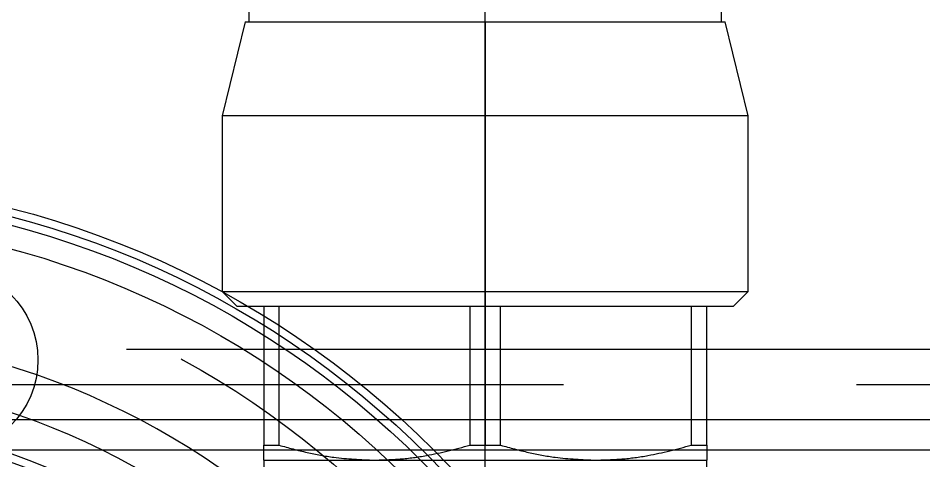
# Model space of a CAD drawing. Header units: metres. Extents: x 0 to 21025, y 0 to 14850.
# Drawn here: x 2787.4 to 2910.1, y 13774 to 13833.9 of the extents above; entities that cross this region are included whole.
import ezdxf

# ---------------------------------------------------------------- set-up
doc = ezdxf.new("R2010")
doc.units = ezdxf.units.M
doc.header["$LTSCALE"] = 25
doc.linetypes.add('DASHDOT', pattern=[25.4, 12.7, -6.35, 0, -6.35])
doc.linetypes.add('HIDDEN2', pattern=[4.7625, 3.175, -1.5875])
for name, color, linetype in [('SFU', 3, 'DASHDOT'), ('SL4', 4, 'Continuous'), ('ST1', 7, 'HIDDEN2')]:
    doc.layers.add(name, color=color, linetype=linetype)

msp = doc.modelspace()

# ---------------------------------------------------------------- linework, layer by layer
at = {"layer": 'SFU'}
for p, q in [((2850.666, 13670.436), (2850.666, 13991.936)), ((2882.666, 13833.436), (2882.666, 13861.436)), ((2818.666, 13844.436), (2818.666, 13833.436)), ((2818.166, 13833.436), (2815.066, 13820.736)), ((2818.166, 13833.436), (2850.666, 13833.436)), ((2850.666, 13820.736), (2850.666, 13833.436)), ((2850.666, 13833.436), (2883.166, 13833.436)), ((2850.666, 13833.436), (2850.666, 13820.736)), ((2886.266, 13820.736), (2883.166, 13833.436)), ((2815.066, 13820.736), (2815.066, 13796.936)), ((2850.666, 13820.736), (2815.066, 13820.736)), ((2850.666, 13820.736), (2850.666, 13796.936)), ((2886.266, 13820.736), (2850.666, 13820.736)), ((2850.666, 13796.936), (2850.666, 13820.736)), ((2886.266, 13796.936), (2886.266, 13820.736)), ((2815.066, 13796.936), (2817.066, 13794.936)), ((2815.066, 13796.936), (2850.666, 13796.936)), ((2850.666, 13796.936), (2850.666, 13794.936)), ((2850.666, 13796.936), (2886.266, 13796.936)), ((2850.666, 13794.936), (2850.666, 13796.936)), ((2884.266, 13794.936), (2886.266, 13796.936)), ((2850.666, 13794.936), (2817.066, 13794.936)), ((2820.666, 13794.936), (2820.666, 13789.133)), ((2822.756, 13789.133), (2822.756, 13794.936)), ((2848.577, 13794.936), (2848.577, 13789.133)), ((2884.266, 13794.936), (2850.666, 13794.936)), ((2850.666, 13789.133), (2850.666, 13794.936)), ((2850.666, 13794.936), (2850.666, 13776.157)), ((2852.756, 13789.133), (2852.756, 13794.936)), ((2878.577, 13794.936), (2878.577, 13789.133)), ((2880.666, 13789.133), (2880.666, 13794.936)), ((2820.666, 13789.133), (2820.666, 13776.157)), ((2822.756, 13776.157), (2822.756, 13789.133)), ((2848.577, 13789.133), (2848.577, 13776.157)), ((2850.666, 13776.157), (2850.666, 13789.133)), ((2852.756, 13776.157), (2852.756, 13789.133)), ((2878.577, 13789.133), (2878.577, 13776.157)), ((2880.666, 13776.157), (2880.666, 13789.133)), ((2820.666, 13776.157), (2822.756, 13776.157)), ((2848.577, 13776.157), (2850.666, 13776.157)), ((2850.666, 13774.136), (2850.666, 13776.157)), ((2850.666, 13776.157), (2852.756, 13776.157)), ((2878.577, 13776.157), (2880.666, 13776.157)), ((2820.666, 13774.136), (2835.666, 13774.136)), ((2820.666, 13774.136), (2820.666, 13771.136)), ((2835.666, 13774.136), (2850.666, 13774.136)), ((2850.666, 13774.136), (2865.666, 13774.136)), ((2850.666, 13771.136), (2850.666, 13774.136)), ((2865.666, 13774.136), (2880.666, 13774.136)), ((2880.666, 13771.136), (2880.666, 13774.136))]:
    msp.add_line(p, q, dxfattribs=at)
for points, knots in [([(2820.666, 13774.136), (2820.666, 13774.167), (2820.666, 13774.231), (2820.666, 13774.813), (2820.666, 13775.639), (2820.666, 13776.157)], [0, 0, 0, 0, 0.2683282, 0.5411378, 1, 1, 1, 1]), ([(2822.756, 13776.157), (2824.016, 13775.809), (2826.46, 13775.136), (2830.766, 13774.338), (2833.824, 13774.212), (2835.666, 13774.136)], [0, 0, 0, 0, 0.2977358, 0.5770217, 1, 1, 1, 1]), ([(2835.666, 13774.136), (2836.835, 13774.167), (2839.19, 13774.231), (2843.522, 13774.813), (2846.629, 13775.639), (2848.577, 13776.157)], [0, 0, 0, 0, 0.2683282, 0.5411378, 1, 1, 1, 1]), ([(2852.756, 13776.157), (2854.016, 13775.809), (2856.46, 13775.136), (2860.766, 13774.338), (2863.824, 13774.212), (2865.666, 13774.136)], [0, 0, 0, 0, 0.2977358, 0.5770217, 1, 1, 1, 1]), ([(2865.666, 13774.136), (2866.835, 13774.167), (2869.19, 13774.231), (2873.522, 13774.813), (2876.629, 13775.639), (2878.577, 13776.157)], [0, 0, 0, 0, 0.26832819, 0.54113783, 1, 1, 1, 1]), ([(2880.666, 13776.157), (2880.666, 13775.809), (2880.666, 13775.136), (2880.666, 13774.338), (2880.666, 13774.212), (2880.666, 13774.136)], [0, 0, 0, 0, 0.2977358, 0.5770217, 1, 1, 1, 1])]:
    msp.add_open_spline(points, degree=3, knots=knots, dxfattribs=at)
at = {"layer": 'SL4'}
for p, q in [((2827.538, 13789.133), (3543.761, 13789.133)), ((3543.761, 13779.608), (2839.385, 13779.608)), ((2917.018, 13775.483), (2843.708, 13775.483))]:
    msp.add_line(p, q, dxfattribs=at)
for centre, radius in [((2755.281, 13687.133), 125), ((2755.281, 13687.133), 123.91), ((2755.281, 13687.133), 122.777), ((2755.281, 13687.133), 119.686), ((2777.601, 13787.686), 12.5), ((2755.281, 13687.133), 89.286)]:
    msp.add_circle(centre, radius, dxfattribs=at)
for radius, start, end in [(104.464, 84.34617, 70.62407), (98.5, 84.12256, 70.84769), (93.236, 82.04946, 72.92078), (92.147, 81.13305, 347.48512), (92.147, 347.48512, 73.8372)]:
    msp.add_arc((2755.281, 13687.133), radius, start, end, dxfattribs=at)
at = {"layer": 'ST1'}
for p, q in [((2683.025, 13789.133), (2827.538, 13789.133)), ((2789.939, 13785.681), (2784.397, 13787.458)), ((2543.761, 13784.371), (3543.761, 13784.371)), ((2787.597, 13780.181), (2784.182, 13781.298)), ((3543.761, 13779.608), (2543.761, 13779.608)), ((2839.385, 13779.608), (2671.178, 13779.608)), ((2843.708, 13775.483), (2666.855, 13775.483))]:
    msp.add_line(p, q, dxfattribs=at)
for radius in [114.333, 92.131, 89.448]:
    msp.add_circle((2755.281, 13687.133), radius, dxfattribs=at)

doc.saveas('drawing.dxf')
